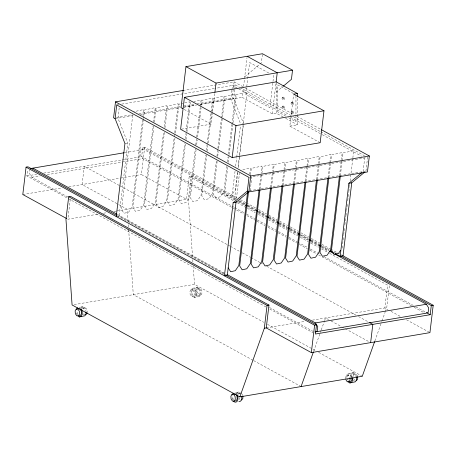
<?xml version="1.0" encoding="UTF-8"?>
<svg xmlns="http://www.w3.org/2000/svg" width="456" height="456" viewBox="0 0 456 456"><rect width="100%" height="100%" fill="white"/><g stroke="black" fill="none" stroke-linecap="round" stroke-linejoin="round"><path stroke-width="0.34" stroke-dasharray="2.28 1.71" d="M87.067 313.266L87.164 310.547L85.996 308.193L84.24 307.578L82.331 307.903L81.025 309.39M351.468 377.437L351.542 375.396L352.847 373.909L354.757 373.589L356.507 374.199L357.384 375.966M353.406 376.434L353.451 375.077L354.757 373.589M266.087 306.996L26.893 175.942L27.645 169.621M30.022 168.994L29.48 173.559L31.806 177.264L67.984 197.083M70.275 199.164L67.881 219.222L97.88 214.172M119.193 107.895L117.967 118.167L127.811 143.013L119.101 216.053L227.305 275.339M132.702 115.414L121.495 209.389L123.958 213.271L128.598 212.245L132.143 207.035L142.511 120.122M143.013 115.881L143.771 109.525L133.79 111.731M143.509 119.136L132.975 207.457L135.438 211.339L140.077 210.313L143.623 205.103L153.062 125.964M143.589 118.429L144.603 109.947L155.251 107.593L153.564 121.724M234.093 207.258L141.662 156.613L142.751 147.487L144.666 147.163L237.941 198.269M234.783 200.03L191.115 176.107L189.206 176.432L186.481 199.255L141.4 174.551L144.666 147.163M153.889 126.386L144.455 205.525L146.917 209.407L151.552 208.381L155.103 203.171L163.613 131.801M154.396 122.145L156.077 108.015L166.725 105.661L164.2 126.859M164.439 132.229L155.929 203.593L158.392 207.474L163.031 206.448L166.577 201.238L174.163 137.644M164.947 127.988L167.557 106.083L178.205 103.729L174.243 136.937M174.944 138.077L167.363 201.672L169.826 205.548L174.466 204.522L178.011 199.312L184.669 143.492M175.537 133.129L178.991 104.156L182.981 103.273M185.256 138.544L185.849 133.597M186.185 130.775L189.639 101.802L183.648 103.124M185.495 143.914L178.843 199.734L181.306 203.615L185.94 202.589L189.491 197.38L195.305 148.627M186.002 139.673L186.846 132.611M186.931 131.904L190.471 102.224M192.54 256.819L188.396 198.936L191.115 176.107M195.727 145.094L200.275 106.938M200.361 106.231L201.119 99.87L193.794 101.489M196.091 149.745L190.363 197.796L192.825 201.677L197.465 200.651L201.01 195.442L205.81 155.165M196.678 144.803L197.271 139.855M197.608 137.028L201.062 108.055M201.398 105.233L201.991 100.286L212.638 97.932L207.161 143.857M206.403 150.218L207.075 144.563M206.728 154.88L201.837 195.863L204.299 199.745L208.939 198.719L212.485 193.509L216.361 161.002M207.149 151.346L207.822 145.698M208.158 142.87L211.863 111.777M211.949 111.07L213.465 98.353L224.113 95.994L221.502 117.899M181.311 129.185L211.117 124.169L212.524 112.358M212.604 111.663L214.759 93.6M216.953 156.06L221.416 118.606M217.147 161.435L213.271 193.937L215.734 197.819L220.373 196.792L223.919 191.583L226.957 166.144M217.74 156.488L218.327 151.54M218.663 148.719L222.374 117.625M222.46 116.918L224.899 96.427L235.547 94.073L232.007 123.747M231.887 90.259L230.827 99.163L240.671 124.009M231.973 89.575L232.463 85.466L238.078 88.544M242.392 123.718L243.544 123.525L233.7 98.678L232.195 97.858L233.272 88.823M233.352 88.128L234.099 81.875L184.275 90.265M234.76 89.775L233.7 98.678L200.013 104.35M234.84 89.091L235.33 84.981L214.981 88.413M227.458 161.903L228.051 156.961M228.388 154.134L231.927 124.454M227.698 167.272L224.751 192.005L227.213 195.886L231.853 194.86L235.399 189.65L237.502 171.986M228.291 162.33L236.379 94.495L247.027 92.14L238.009 167.745M283.125 116.958L276.262 113.196L272.329 113.863L242.273 97.396L243.498 87.124M243.578 86.441L247.01 57.678M235.695 199.095L231.961 197.049L235.062 171.063M235.649 166.149L236.653 157.719M236.738 157.018L240.42 126.118M237.679 172.687L234.834 196.565L231.961 197.049M238.266 167.774L243.458 124.226M236.453 198.605L239.485 173.166M262.388 54.435L261.385 62.86L244.724 76.853M249.711 174.346L250.469 167.985L241.817 169.9M250.543 174.768L251.302 168.406L261.949 166.052L261.106 173.12M250.213 190.625L251.843 176.928M259.168 189.371L261.02 173.827M260.04 189.092L262.736 166.48L273.383 164.126L272.54 171.194M272.329 113.863L276.136 81.903M270.602 187.445L272.454 171.901M271.514 187.16L273.201 173.029M273.286 172.322L274.21 164.548L284.857 162.194L284.014 169.261M282.076 185.512L283.934 169.968M320.163 142.734L289.822 126.107L291.065 115.687M291.145 114.992L293.55 94.848M283.034 185.221L284.721 171.091M284.806 170.384L285.73 162.61L296.383 160.255L295.539 167.318M293.601 183.574L295.454 168.025M294.513 183.289L296.2 169.159M296.28 168.452L297.209 160.677L307.857 158.323L307.013 165.385M305.161 180.935L306.928 166.092M305.947 181.363L307.635 167.232M307.714 166.525L308.644 158.751L319.291 156.397L318.448 163.465M316.51 179.715L318.362 164.171M317.427 179.43L320.123 156.818L330.771 154.464L329.927 161.532M327.989 177.783L329.842 162.239M328.901 177.498L330.589 163.368M330.674 162.661L331.597 154.886L342.245 152.532L341.401 159.6M339.463 175.851L341.322 160.307M340.381 175.566L342.063 161.435M342.148 160.729L343.077 152.954L353.725 150.6L352.881 157.668M342.097 248.11L342.519 244.576M342.604 243.869L343.613 235.393M343.699 234.686L344.536 227.618M344.878 224.791L345.887 216.315M345.973 215.608L346.474 211.367M346.56 210.661L347.404 203.593M347.74 200.765L348.162 197.237M348.247 196.53L348.755 192.29M348.834 191.583L349.342 187.342M349.427 186.635L349.763 183.808M350.1 180.981L352.796 158.369M363.073 171.621L364.709 157.924M365.94 171.137L367.576 157.44L249.677 177.293M385.337 311.619L386.762 307.618L389.487 284.795M282.304 97.316L281.996 98.547L282.805 99.858L284.578 99.112L284.27 97.544L283.273 96.997L282.304 97.316L283.307 97.863L283.615 99.436L282.805 99.858M283.273 96.997L282.965 98.228L283.774 99.539M282.367 106.202L282.059 107.434L282.868 108.745L284.641 107.998L284.333 106.43L283.33 105.883L282.367 106.202L283.364 106.75L283.672 108.323L282.868 108.745M283.33 105.883L283.022 107.114L283.831 108.425M291.321 102.258L291.013 103.489L291.823 104.8L293.596 104.053L293.288 102.486L292.29 101.939L291.321 102.258L292.325 102.805L292.632 104.373L291.823 104.8M292.29 101.939L291.982 103.17L292.792 104.475M291.384 111.144L291.076 112.375L291.886 113.686L293.658 112.94L293.35 111.372L292.347 110.825L291.384 111.144L292.382 111.691L292.689 113.259L291.886 113.686M292.347 110.825L292.039 112.056L292.849 113.362M313.665 351.251L321.035 330.589M321.269 329.922L324.364 321.258M324.598 320.591L325.55 317.929L328.639 319.616M374.878 340.945L381.769 321.617M382.008 320.95L385.098 312.286M80.701 308.273L81.236 307.196L83.015 306.683L84.827 308.011L85.973 310.661M236.442 393.602L236.977 392.53L238.756 392.017L240.568 393.34M191.035 289.685L189.93 291.521L190.112 294.302L191.469 296.394L195.128 296.252L196.234 294.416L196.051 291.635L194.695 289.543L191.035 289.685L192.78 289.862L194.142 291.954L194.319 294.736L193.213 296.577M192.951 289.36L191.845 291.202L192.022 293.983L193.384 296.075L195.128 296.252M351.798 376.964L350.436 374.872L346.777 375.014L345.671 376.855L345.853 379.637M348.692 374.695L347.586 376.531L347.677 377.921M82.935 309.071L84.24 307.578M197.106 288.58L195.801 290.067L195.704 292.786L196.872 295.14L198.622 295.75L200.537 295.425L201.843 293.938L201.94 291.219L200.765 288.865L199.015 288.255L197.106 288.58L198.856 289.19L200.024 291.544L199.927 294.262L198.622 295.75M199.015 288.255L197.71 289.742L197.613 292.461L198.787 294.815L200.537 295.425M236.767 394.725L238.072 393.232L239.987 392.912L241.737 393.522M238.682 394.4L239.987 392.912M276.25 92.084L282.76 86.617M235.524 199.688L143.845 149.454L140.972 150.309L140.425 154.875L142.756 158.585L232.566 207.793M193.965 288.004L192.181 288.517L191.11 290.666L191.155 293.635L192.301 296.286L194.113 297.608L199.717 296.457L200.788 294.302L200.743 291.338L199.597 288.682L197.79 287.36L193.965 288.004L195.772 289.326L196.918 291.982L196.963 294.947L195.892 297.101L194.113 297.608M197.79 287.36L196.012 287.873L194.934 290.022L194.98 292.991L196.131 295.642L197.938 296.964M356.256 376.137L355.344 374.017L353.531 372.695L349.706 373.339L347.928 373.846L346.851 376L346.879 377.779M353.531 372.695L351.753 373.202L350.681 375.356L350.727 378.32M116.73 104.954L118.834 104.601M121.644 104.128L214.274 88.527M116.4 117.352L132.542 114.633M138.858 113.572L180.262 106.601M183.774 106.009L194.302 104.236M197.106 103.763L232.195 97.858M115.1 118.645L133.346 115.573M140.362 114.393L180.365 107.656M183.871 107.069L195.801 105.057M183.842 107.234L196.365 105.125M199.842 104.538L242.273 97.396M124.944 143.497L127.811 143.013M124.887 152.646L143.845 149.454M289.822 126.107L297.472 124.819L297.46 97.778M26.893 175.942L36.691 174.289M43.685 173.115L141.662 156.613M31.806 177.264L40.236 175.845M47.259 174.665L121.689 162.131M122.39 162.011L142.756 158.585M22.8 194.524L61.868 187.946M68.845 186.772L119.774 178.193M120.469 178.079L141.4 174.551M103.461 213.231L106.949 212.644M113.926 211.47L116.023 211.117M116.719 211.003L188.396 198.936M249.449 190.75L365.37 171.234M116.804 216.44L119.101 216.053M74.174 304.614L194.512 284.35L263.739 322.284M83.015 306.683L79.19 307.327L80.547 308.324M266.253 327.91L305.32 321.332M312.297 320.158L386.762 307.618M238.756 392.017L234.931 392.662L236.744 393.984M346.777 375.014L348.521 375.197L349.883 377.289M352.847 373.909L354.597 374.518L355.765 376.873M353.2 380.674L354.369 381.079M82.331 307.903L84.081 308.512L85.249 310.867M85.762 314.754L84.012 314.144L83.134 312.377M82.684 314.668L83.853 315.073M238.072 393.232L239.822 393.847M268.744 72.994L249.631 62.518L245.824 94.477L269.866 107.65L273.674 75.696L271.827 74.681M293.527 93.571L277.75 84.924L277.761 111.805L285.65 116.132M234.099 81.875L242.826 86.657M245.317 88.025L293.932 114.661M297.05 116.365L320.733 129.344M235.33 84.981L239.696 87.375M240.323 87.717L290.848 115.402M293.345 116.77L320.169 131.465M320.79 131.807L364.458 155.73M238.699 88.886L287.354 115.545M290.472 117.255L321.662 134.343M322.289 134.685L361.585 156.214M288.688 117.79L295.967 121.78L295.955 96.313M285.621 118.326L297.472 124.819M184.127 109.383L211.117 124.169M240.432 199.631L245.841 202.595M246.462 202.937L255.976 208.153M258.33 209.441L266.549 213.944M268.949 215.26L277.117 219.735M279.562 221.075L287.69 225.526M290.176 226.888L298.298 231.34M300.749 232.68L308.917 237.16M311.317 238.471L319.405 242.905M321.89 244.268L330.15 248.794M330.777 249.136L337.024 252.556M337.645 252.898L343.032 255.85M142.751 147.487L236.43 198.81M239.554 200.526L245.174 203.604M247.676 204.972L255.793 209.418M258.917 211.134L266.412 215.238M268.909 216.606L277.026 221.057M279.528 222.425L287.018 226.529M290.141 228.239L298.264 232.691M298.885 233.033L308.256 238.163M311.374 239.873L319.496 244.325M320.118 244.667L329.488 249.797M333.86 252.196L335.736 253.222M239.423 201.136L245.02 204.202M248.132 205.907L256.215 210.336M258.7 211.698L266.167 215.791M269.274 217.489L276.735 221.582M279.226 222.944L287.308 227.373M290.415 229.077L297.876 233.164M300.367 234.526L308.45 238.955M310.935 240.318L319.023 244.747M321.508 246.109L328.97 250.201M238.642 201.392L244.878 204.812M247.374 206.18L257.355 211.647M257.976 211.989L266.087 216.429M269.205 218.139L276.689 222.237M279.18 223.605L287.291 228.046M290.409 229.756L297.893 233.86M300.384 235.222L308.495 239.668M310.992 241.036L319.097 245.476M321.594 246.844L329.078 250.942M237.901 201.74L245.391 205.844M246.012 206.186L255.371 211.31M258.489 213.02L265.973 217.119M268.47 218.487L276.575 222.933M279.072 224.301L287.183 228.741M289.68 230.109L298.412 234.891M299.033 235.233L308.393 240.363M310.889 241.731L318.995 246.172M321.491 247.54L328.354 251.302M189.206 176.432L233.495 200.697M237.24 202.749L246.593 207.873M247.22 208.215L255.326 212.661M258.444 214.366L265.933 218.47M268.424 219.838L276.535 224.278M279.032 225.646L287.143 230.092M289.634 231.454L297.745 235.9M300.242 237.268L308.347 241.708M310.844 243.076L318.328 247.18M321.452 248.885L328.936 252.989M329.557 253.331L387.572 285.114L384.853 307.942L387.936 309.635M234.72 207.6L244.085 212.735M246.588 214.103L254.704 218.549M257.201 219.917L265.324 224.369M267.82 225.737L275.937 230.183M278.439 231.557L286.556 236.003M289.053 237.371L297.175 241.817M297.796 242.165L307.789 247.636M310.285 249.004L319.656 254.14M324.028 256.534L413.335 305.469M415.832 306.837L425.824 312.309M233.187 208.135L243.789 213.944M246.913 215.648L256.266 220.778M256.888 221.12L264.999 225.56M268.117 227.27L275.601 231.369M278.092 232.737L286.203 237.177M288.694 238.545L296.805 242.985M299.296 244.353L307.407 248.799M309.903 250.162L316.139 253.582M318.63 254.95L411.557 305.862M414.054 307.23L425.283 313.38M391.026 311.323L400.288 316.401M406.467 319.787L429.318 332.304M119.25 185.438L84.274 166.28L82.097 184.537L117.922 204.163M119.877 185.78L227.293 244.638M227.92 244.98L229.795 246.006M230.417 246.348L239.161 251.142M242.284 252.852L250.401 257.298M251.028 257.64L259.772 262.434M260.393 262.776L262.895 264.144M266.64 266.196L355.948 315.13M358.445 316.498L368.442 321.97M118.537 204.505L127.184 209.241L128.09 221.947M331.107 320.973L341.607 326.724M342.228 327.06L344.696 328.417M345.312 328.753L369.4 341.949M117.716 214.611L224.99 273.383M117.289 215.745L224.084 274.255M127.23 229.545L129.099 230.571M269.428 307.458L313.084 331.375M269.832 309.048L312.924 332.663M267.478 324.33L312.383 348.937M313.004 349.273L316.128 350.983M318.619 352.351L362.275 376.268M253.04 360.268L133.3 294.656L128.7 230.417M253.667 360.61L301.063 386.58M349.706 373.339L351.513 374.661L352.431 376.781M347.763 379.312L348.447 380.361M233.671 399.684L232.993 398.641L232.811 395.859M77.93 314.355L77.246 313.306L77.07 310.525M353.651 378.383L354.529 380.15M242.028 394.115L242.615 395.289M238.876 397.706L239.753 399.473M346.896 378.964L347.358 380.03M232.811 399.883L232.127 398.293L232.087 395.916M76.386 312.958L77.07 314.554M192.74 259.646L192.945 262.468M193.196 265.996L194.512 284.35M128.296 224.768L128.449 226.888M276.245 82.57L276.262 113.196"/><path stroke-width="0.68" d="M242.905 395.876L242.809 398.595L241.503 400.083M357.681 376.553L357.584 379.272L356.278 380.76M116.662 215.403L27.981 166.81L26.066 167.135L22.8 194.524L66.65 218.549M342.644 255.634L433.2 305.252L429.934 332.641L311.334 352.613L266.253 327.91L268.972 305.087L70.606 196.399L68.691 196.724L65.972 219.547L72.088 304.967L239.85 396.885L362.275 376.268L374.638 341.612M183.574 90.385L115.499 101.848L113.595 117.825L115.1 118.645L124.944 143.497L116.234 216.537M115.1 118.645L116.73 104.954L248.976 177.412L247.34 191.104L233.141 202.777L224.432 275.817L227.305 275.339L236.117 201.432M283.301 86.161L291.441 79.327L292.53 70.201L262.474 53.734L185.957 66.616L181.06 107.701L182.902 108.71M297.454 93.508L276.245 81.886L184.429 97.35L180.616 129.304L232.172 157.554L320.163 142.734L323.977 110.779L293.63 94.153L297.454 93.508L297.46 96.353M214.924 92.215L216.013 83.083L185.957 66.616M232.172 157.554L235.98 125.594L184.429 97.35M247.608 192.01L238.841 265.495L235.296 270.704L230.656 271.73L228.194 267.854M248.52 191.725L239.674 265.922L242.136 269.798L246.776 268.772L250.321 263.562L259.082 190.078M321.36 129.686L369.349 155.98L367.445 171.958L248.845 191.93L250.749 175.953L115.499 101.848M259.954 189.799L251.108 263.995L253.57 267.877L258.21 266.851L261.755 261.636L270.516 188.151M276.136 81.903L277.225 72.778L247.169 56.31M271.428 187.866L262.582 262.063L265.044 265.945L269.684 264.919L273.229 259.703L282.076 185.512M239.85 396.885L264.337 328.234L267.062 305.406L68.691 196.724M282.954 185.928L274.107 260.12L276.57 264.001L281.204 262.975L284.755 257.765L293.516 184.281M294.428 183.996L285.581 258.187L288.044 262.069L292.684 261.043L296.229 255.833L304.996 182.349M305.862 182.069L297.016 256.266L299.478 260.142L304.118 259.116L307.663 253.906L316.424 180.422M317.342 180.137L308.495 254.334L310.958 258.21L315.592 257.184L319.143 251.974L327.904 178.49M328.816 178.205L319.969 252.402L322.432 256.278L327.072 255.252L330.617 250.042L339.384 176.557M311.334 352.613L314.6 325.225L26.066 167.135M225.954 275.281L316.515 324.9L315.427 334.031L430.196 314.703L431.285 305.577L340.729 255.958M340.296 176.272L331.449 250.464L333.912 254.345L338.551 253.319L340.518 250.424M364.851 172.032L351.741 182.81L343.032 255.85L340.165 256.335L348.874 183.295L361.978 172.516M370.637 342.627L372.814 324.37L369.691 322.654M301.063 386.58L313.426 351.918M76.608 309.453L77.412 307.84M232.349 394.788L233.153 393.175M85.762 314.754L87.067 313.266M248.571 191.97L236.014 202.293L233.141 202.777M30.598 168.823L32.895 168.133L124.186 152.766M315.484 331.717L317.205 331.204L317.752 326.638L315.421 322.933L227.481 274.751M77.982 315.945L79.338 316.937L81.117 316.424L82.188 314.275L82.143 311.305L81.231 309.185M238.904 401.622L240.688 401.115L241.76 398.96L241.72 396.589M348.048 381.621L349.855 382.943L351.633 382.43L352.705 380.281L352.67 377.904M216.013 83.083L292.53 70.201M235.98 125.594L323.977 110.779M250.749 175.953L369.349 155.98M348.874 183.295L351.741 182.81M79.338 316.937L84.947 315.78L86.019 313.631L85.99 311.847M267.062 305.406L268.972 305.087M264.337 328.234L266.253 327.91M315.421 322.933L426.371 304.249L428.697 307.96L428.155 312.525L425.283 313.38L315.033 331.945M314.6 325.225L316.515 324.9M431.285 305.577L433.2 305.252M349.855 382.943L355.463 381.786L356.535 379.637L356.489 376.667M78.175 308.689L79.338 308.809M79.19 315.461L80.353 315.58L81.459 313.739L81.282 310.958L79.92 308.866M349.706 381.467L350.869 381.587L351.975 379.745L351.838 377.659M233.917 394.018L235.079 394.138M234.931 400.79L236.094 400.909L237.2 399.068L237.023 396.292L235.661 394.201M247.34 191.104L248.845 191.93M246.263 204.886L247.511 205.565M256.215 210.336L258.079 211.362M266.788 216.127L268.652 217.153M277.356 221.924L278.599 222.602M287.93 227.715L289.172 228.393M298.498 233.506L299.746 234.184M309.071 239.297L310.314 239.981M319.645 245.089L320.887 245.773M330.212 250.88L333.325 252.584M335.188 253.604L340.165 256.335M245.505 205.154L246.753 205.838M266.709 216.771L268.578 217.797M277.311 222.579L278.559 223.263M287.913 228.388L289.161 229.072M298.515 234.202L299.763 234.88M309.117 240.01L310.365 240.694M319.719 245.818L320.967 246.502M329.699 251.284L333.444 253.336M334.687 254.02L426.371 304.249M426.451 312.651L430.196 314.703M32.895 168.133L117.095 214.269M233.272 400.944L235.079 402.266L236.863 401.759L237.935 399.604L237.889 396.64L237.2 395.044M345.853 379.637L347.21 381.729L348.954 381.906L350.06 380.07L349.929 377.984M76.26 309.008L75.154 310.849L75.337 313.631L76.694 315.723L78.438 315.9L79.549 314.059L79.367 311.283L78.004 309.191L76.26 309.008M232.007 394.343L230.896 396.178L231.078 398.96L232.44 401.052L234.184 401.234L235.29 399.393L235.108 396.612L233.751 394.52L232.007 394.343"/></g></svg>
